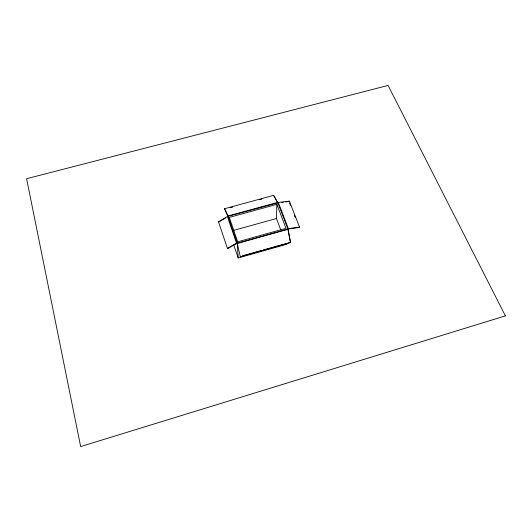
<?xml version="1.0" encoding="UTF-8"?>
<svg xmlns="http://www.w3.org/2000/svg" width="532" height="532" viewBox="0 0 532 532"><rect width="100%" height="100%" fill="white"/><g stroke="black" fill="none" stroke-linecap="round" stroke-linejoin="round"><path stroke-width="0.8" d="M280.73 229.884L276.434 218.526L276.846 204.341L229.292 217.395L237.704 241.827L286.023 228.328L276.846 204.341M277.864 202.892L278.303 202.473L289.368 201.136L299.563 227.091L299.11 227.503L287.892 229.019L237.245 243.184L228.142 248.384L227.41 248.358L218.479 221.724L227.377 216.497L277.864 202.892L273.601 195.357L224.564 208.73L228.095 216.544L237.245 243.184L240.304 256.75L290.512 242.585L288.071 229.279L277.864 202.892L273.601 195.357M288.929 201.555L289.368 201.136M299.563 227.091L288.337 228.614L287.892 229.019L290.512 242.585M225.362 218.153L219.204 221.771L218.479 221.724M227.41 248.358L236.521 243.151L237.392 243.45L288.071 229.279M242.545 255.799L261.664 250.406M263.254 249.96L282.366 244.567M283.962 244.115L286.349 243.443M287.945 242.991L290.332 242.319M233.754 244.973L238.183 257.96L287.034 244.168M233.548 230.409L276.434 218.526M230.203 207.753L232.577 207.108M259.456 199.773L261.83 199.121M224.564 208.73L227.989 216.005L277.784 202.353M281.82 202.413L283.396 202.227M285.77 201.934L287.353 201.748M289.534 203.078L290.432 205.372M294.322 215.294L295.22 217.581M278.303 202.473L288.337 228.614M227.377 216.497L236.521 243.151M227.989 216.005L228.095 216.544M237.245 243.184L238.183 257.96M505.4 315.868L80.665 446.567L26.6 178.712L388.094 85.433L505.4 315.868"/></g></svg>
